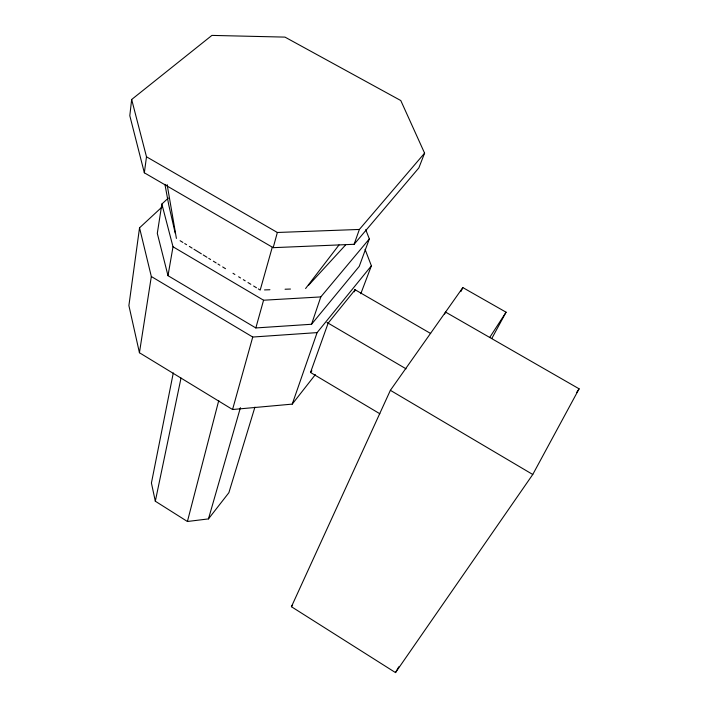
<?xml version="1.0" encoding="UTF-8"?>
<svg xmlns="http://www.w3.org/2000/svg" width="708" height="708" viewBox="0 0 708 708"><rect width="100%" height="100%" fill="white"/><g stroke="black" fill="none" stroke-linecap="round" stroke-linejoin="round"><path stroke-width="1.06" d="M131.661 99.492L129.803 115.678L144.344 172.805L273.191 247.667L354.106 244.295L418.853 167.893L424.596 153.149L400.781 100.536L284.979 37.108L211.913 35.4L131.661 99.492L146.494 156.795L144.344 172.805M162.061 206.966L139.538 227.817L128.891 305.564L139.432 352.734L232.56 409.516L292.236 404.118L315.352 374.62M168.354 198.054L161.858 204.046L157.3 233.366L168 275.678L255.836 327.946L311.538 324.264L359.248 266.367L369.337 238.906L365.717 229.649M139.432 352.734L151.326 276.518L139.538 227.817M168 275.678L173.009 246.782L161.858 204.046M173.292 372.921L151.423 483.024L155.317 501.22L187.416 521.495L208.462 518.902L228.87 492.715L254.924 407.118M155.317 501.22L181.018 378.063M187.416 521.495L218.763 400.498M273.191 247.667L277.35 232.481L359.372 229.445L424.596 153.149M232.56 409.516L252.738 337.035L317.104 332.61L371.39 265.801L365.045 249.322M255.836 327.946L263.571 300.219L320.795 296.918L369.337 238.906M272.27 247.234L260.199 290.068L258.323 288.908M208.462 518.902L240.419 407.658M311.538 324.264L320.795 296.918M292.236 404.118L317.104 332.61M354.106 244.295L359.372 229.445M379.842 413.755L310.511 372.461L328.149 323.122L355.142 289.767L354.372 291.838M360.797 293.723L371.39 265.801M444.606 314.069L445.553 312.078L579.109 388.816L532.761 474.484L395.506 672.6L291.422 606.712L390.382 390.32L462.837 287.581L506.078 312.201L491.856 338.389M460.908 291.554L462.837 287.581M395.506 672.6L398.754 666.821M489.715 337.451L506.078 312.201M291.422 606.712L292.643 604.88M576.631 392.48L579.109 388.816M305.582 288.537L339.035 244.924M310.564 372.488L311.901 370.788M308.538 285.315L345.619 244.924M264.518 289.926L269.925 289.74M285.05 289.227L290.457 289.05M146.494 156.795L277.35 232.481M354.496 289.395L430.668 333.503M327.007 322.459L406.073 368.833M173.009 246.782L263.571 300.219M390.382 390.32L532.761 474.484M151.326 276.518L252.738 337.035M180.106 240.711L182.876 242.419M184.726 243.552L186.576 244.694M189.346 246.402L192.116 248.11M193.965 249.251L201.355 253.809M203.205 254.942L206.904 257.225M208.754 258.367L210.603 259.5M213.374 261.208L216.144 262.916M217.993 264.057L219.869 265.217M222.684 266.951L225.498 268.686M233.003 273.306L234.879 274.465M238.623 276.775L240.499 277.934M243.313 279.669L245.189 280.819M248.004 282.554L250.818 284.289M253.632 286.023L256.446 287.758M175.203 233.189L168.734 204.895L164.937 184.337M167.141 184.611L176.407 238.428"/></g></svg>
